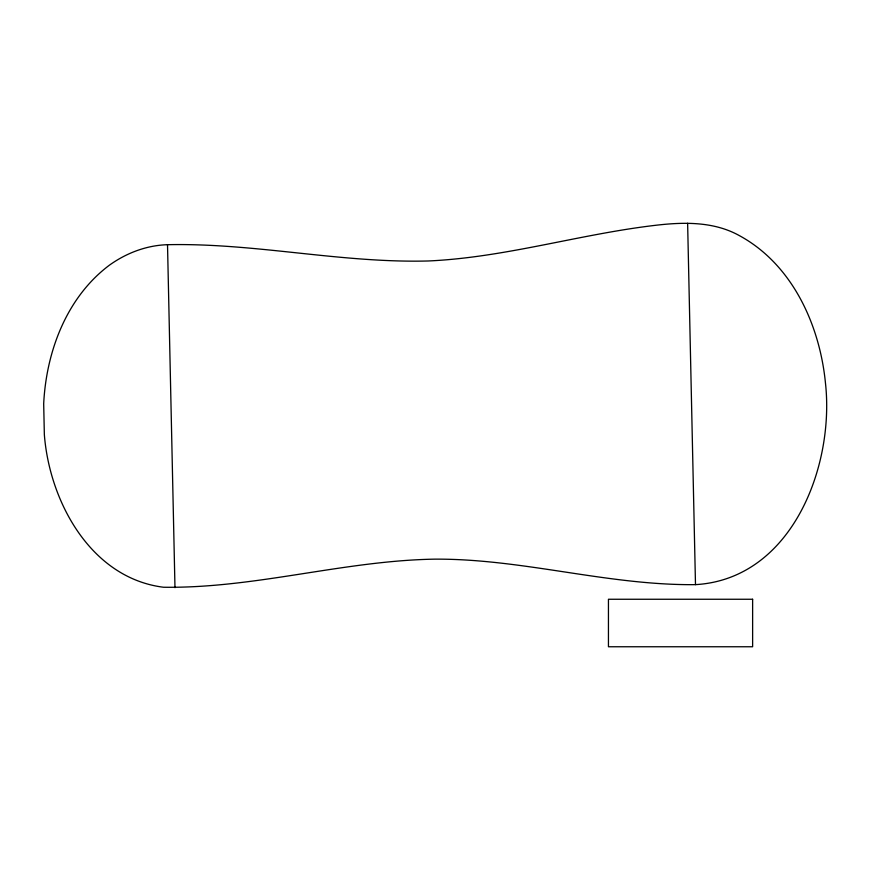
<?xml version="1.0" encoding="UTF-8"?>
<svg xmlns="http://www.w3.org/2000/svg" width="870" height="870" viewBox="0 0 870 870"><rect width="100%" height="100%" fill="white"/><g stroke="black" fill="none" stroke-linecap="round" stroke-linejoin="round"><path stroke-width="1.3" d="M695.489 584.64C791.591 579.029 834.58 466.831 825.5 383.42L825.489 383.355C819.888 325.337 792.57 264.643 739.554 235.716C713.813 221.306 683.526 221.97 655.143 225.352C579.039 234.302 504.97 257.553 428.16 260.978C340.899 263.24 254.79 242.795 167.518 244.698C146.508 245.318 126.204 253.083 109.239 265.306C66.511 297.442 46.23 351.708 43.685 403.789L44.348 434.587C49.492 501.609 90.806 578.082 163.473 587.239C254.714 588.555 343.541 560.682 434.652 559.149C522.381 558.573 607.771 585.564 695.489 584.64L687.626 223.242M167.518 244.698L174.979 587.685M752.626 599.256L608.445 599.256L608.445 646.758L752.626 646.758L752.626 599.256"/></g></svg>
